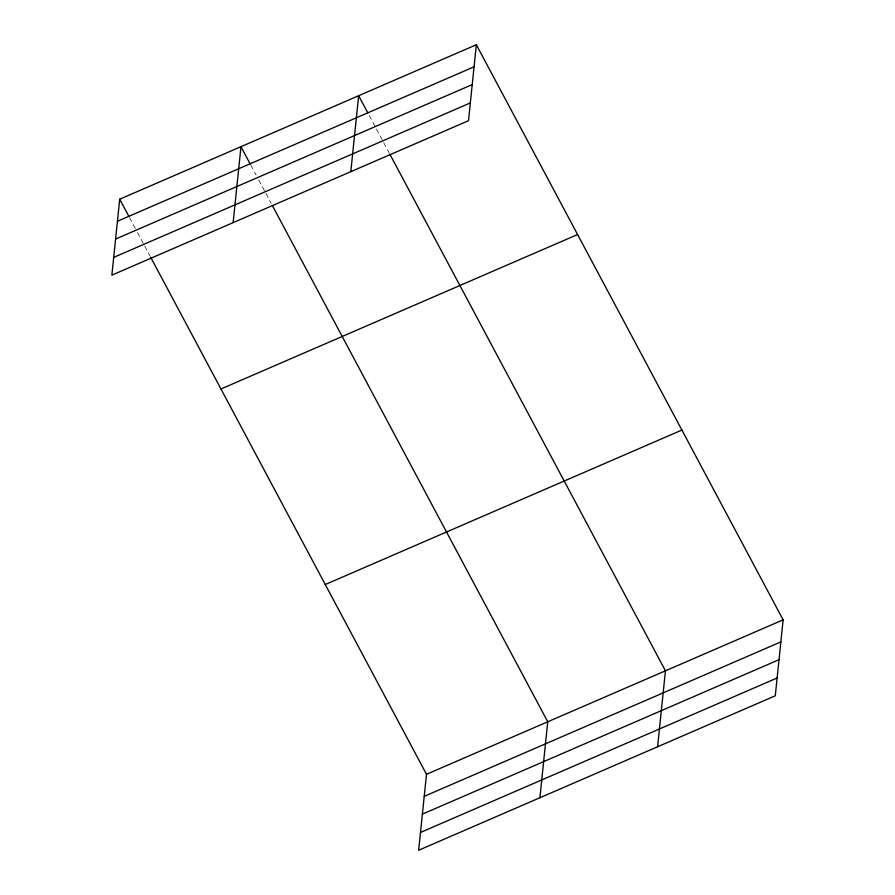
<?xml version="1.0" encoding="UTF-8"?>
<svg xmlns="http://www.w3.org/2000/svg" width="895" height="895" viewBox="0 0 895 895"><rect width="100%" height="100%" fill="white"/><g stroke="black" fill="none" stroke-linecap="round" stroke-linejoin="round"><path stroke-width="0.67" stroke-dasharray="4.47 3.36" d="M369.176 115.444L375.755 127.761M376.403 128.992L382.982 141.32M383.642 142.551L389.56 153.638M250.835 165.172L256.093 175.04M258.722 179.962L265.289 192.291M265.949 193.521L271.207 203.378M129.574 217.698L136.812 231.246M137.461 232.476L144.039 244.805M144.699 246.035L149.957 255.892"/><path stroke-width="1.34" d="M119.717 199.205L111.864 275.157L468.499 120.702L476.341 44.75L119.717 199.205L128.925 216.456M233.125 222.642L240.968 146.69L250.175 163.942M350.806 171.672L358.66 95.72L367.867 112.971M150.617 257.133L426.501 774.298L418.659 850.25L775.283 695.795L783.136 619.843L476.341 44.75M539.909 797.736L547.751 721.784L272.527 205.85M657.601 746.766L665.444 670.814L390.209 154.869M117.435 221.266L474.07 66.812M115.6 239.054L472.224 84.6M113.71 257.38L470.334 102.914M220.953 388.989L577.588 234.535M325.265 584.524L681.889 430.059M426.501 774.298L783.136 619.843M424.219 796.36L780.854 641.905M422.384 814.148L779.019 659.682M420.493 832.462L777.117 678.007"/></g></svg>
